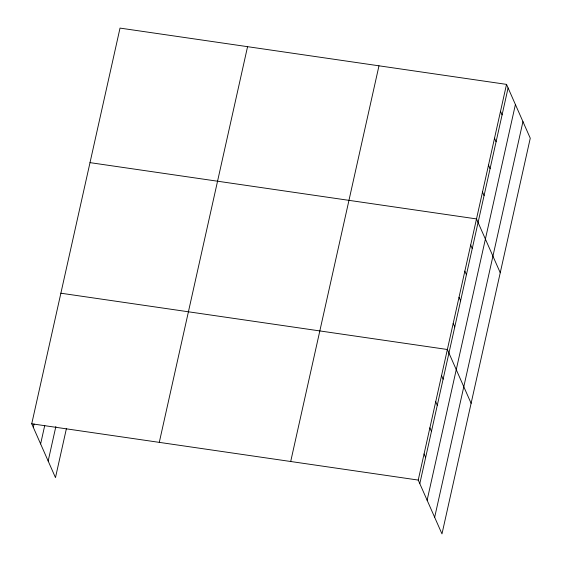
<?xml version="1.0" encoding="UTF-8"?>
<svg xmlns="http://www.w3.org/2000/svg" width="562" height="562" viewBox="0 0 562 562"><rect width="100%" height="100%" fill="white"/><g stroke="black" fill="none" stroke-linecap="round" stroke-linejoin="round"><path stroke-width="0.84" d="M66.379 428.75L55.476 477.616L31.739 423.79L120.022 28.1L506.524 84.384L530.261 138.21L441.978 533.9L418.233 480.074L506.524 84.384M33.306 427.345L34.057 423.973M40.626 443.931L44.756 425.399M48.163 461.023L55.87 426.488M159.285 442.364L247.568 46.674M290.695 461.5L378.978 65.81M419.807 483.629L508.09 87.946M427.12 500.222L515.41 104.532M434.658 517.314L522.948 121.624M90.004 162.636L476.506 218.92L500.243 272.746M60.872 293.209L447.373 349.501L471.111 403.326M31.739 423.79L418.233 480.074M500.517 111.297L502.084 114.852M494.518 138.203L496.084 141.757M488.511 165.109L490.078 168.663M482.505 192.014L484.079 195.569M470.675 245.039L472.249 248.594M464.851 271.151L466.418 274.706M459.028 297.27L460.594 300.825M453.197 323.382L454.763 326.936M441.542 375.613L443.116 379.167M435.719 401.732L437.285 405.286M429.888 427.844L431.461 431.398M424.064 453.956L425.631 457.517"/></g></svg>
